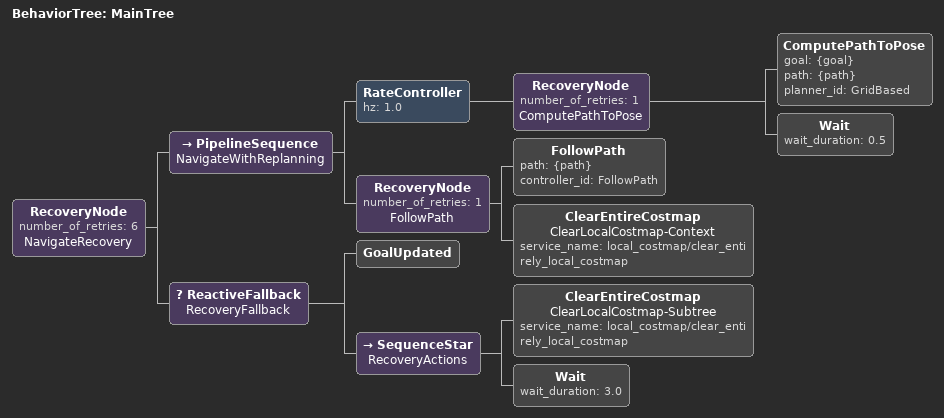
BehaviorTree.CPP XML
<!--
  This Behavior Tree replans the global path periodically at 1 Hz and it also has
  recovery actions.
-->
<root main_tree_to_execute="MainTree">
  <BehaviorTree ID="MainTree">
    <RecoveryNode number_of_retries="6" name="NavigateRecovery">
      <PipelineSequence name="NavigateWithReplanning">
        <RateController hz="1.0">
          <RecoveryNode number_of_retries="1" name="ComputePathToPose">
  	    <ComputePathToPose goal="{goal}" path="{path}" planner_id="GridBased"/>
	    <Wait wait_duration="0.5"/>
          </RecoveryNode>
        </RateController>
        <RecoveryNode number_of_retries="1" name="FollowPath">
          <FollowPath path="{path}" controller_id="FollowPath"/>
          <ClearEntireCostmap name="ClearLocalCostmap-Context" service_name="local_costmap/clear_entirely_local_costmap"/>
        </RecoveryNode>
      </PipelineSequence>
      <ReactiveFallback name="RecoveryFallback">
        <GoalUpdated/>
        <SequenceStar name="RecoveryActions">
          <ClearEntireCostmap name="ClearLocalCostmap-Subtree" service_name="local_costmap/clear_entirely_local_costmap"/>
          <Wait wait_duration="3.0"/>
        </SequenceStar>
      </ReactiveFallback>
    </RecoveryNode>
  </BehaviorTree>
</root>
